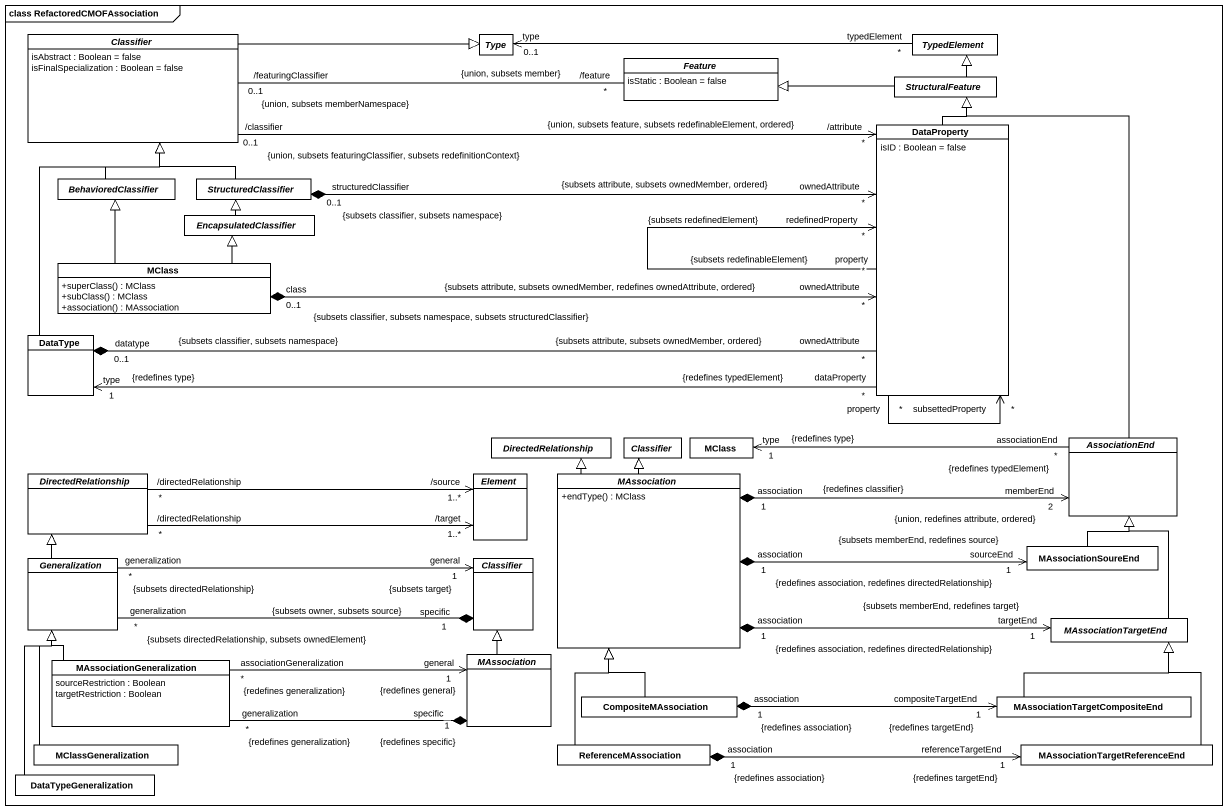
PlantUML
@startuml
mainframe class RefactoredCMOFAssociation
hide circle
hide empty members
skinparam classAttributeIconSize 0
abstract class Classifier #FFFFFF {
  isAbstract : Boolean = false
  isFinalSpecialization : Boolean = false
}
abstract class Type #FFFFFF
abstract class TypedElement #FFFFFF
abstract class Feature #FFFFFF {
  isStatic : Boolean = false
}
abstract class StructuralFeature #FFFFFF
class DataProperty #FFFFFF {
  isID : Boolean = false
}
abstract class BehavioredClassifier #FFFFFF
abstract class StructuredClassifier #FFFFFF
abstract class EncapsulatedClassifier #FFFFFF
class MClass #FFFFFF {
  +superClass() : MClass
  +subClass() : MClass
  +association() : MAssociation
}
class DataType #FFFFFF
abstract class DirectedRelationship #FFFFFF
abstract class "Classifier" as Classifier_2 #FFFFFF
class "MClass" as MClass_2 #FFFFFF
abstract class AssociationEnd #FFFFFF
abstract class "DirectedRelationship" as DirectedRelationship_2 #FFFFFF
abstract class Element #FFFFFF
abstract class MAssociation #FFFFFF {
  +endType() : MClass
}
abstract class Generalization #FFFFFF
abstract class "Classifier" as Classifier_3 #FFFFFF
class MAssociationSoureEnd #FFFFFF
abstract class "MAssociation" as MAssociation_2 #FFFFFF
abstract class MAssociationTargetEnd #FFFFFF
class MAssociationGeneralization #FFFFFF {
  sourceRestriction : Boolean
  targetRestriction : Boolean
}
class CompositeMAssociation #FFFFFF
class "MAssociationTargetCompositeEnd" as MAssociationTargetCompositeE #FFFFFF
class MClassGeneralization #FFFFFF
class ReferenceMAssociation #FFFFFF
class "MAssociationTargetReferenceEnd" as MAssociationTargetReferenceE #FFFFFF
class DataTypeGeneralization #FFFFFF
Classifier -right-|> Type
Classifier "/featuringClassifier\n0..1\n{union, subsets memberNamespace}" -right- "/feature\n*\n{union, subsets member}" Feature
Classifier "/classifier\n0..1\n{union, subsets featuringClassifier, subsets redefinitionContext}" -right-> "/attribute\n*\n{union, subsets feature, subsets redefinableElement, ordered}" DataProperty
TypedElement "typedElement\n*" -left-> "type\n0..1" Type
StructuralFeature -up-|> TypedElement
StructuralFeature -left-|> Feature
DataProperty -up-|> StructuralFeature
DataProperty "property\n*\n{subsets redefinableElement}" --> "redefinedProperty\n*\n{subsets redefinedElement}" DataProperty
DataProperty "property\n*" --> "subsettedProperty\n*" DataProperty
DataProperty "dataProperty\n*\n{redefines typedElement}" -left-> "type\n1\n{redefines type}" DataType
BehavioredClassifier -up-|> Classifier
StructuredClassifier -up-|> Classifier
StructuredClassifier "structuredClassifier\n0..1\n{subsets classifier, subsets namespace}" *-right-> "ownedAttribute\n*\n{subsets attribute, subsets ownedMember, ordered}" DataProperty
EncapsulatedClassifier -up-|> StructuredClassifier
MClass "class\n0..1\n{subsets classifier, subsets namespace, subsets structuredClassifier}" *-right-> "ownedAttribute\n*\n{subsets attribute, subsets ownedMember, redefines ownedAttribute, ordered}" DataProperty
MClass -up-|> BehavioredClassifier
MClass -up-|> EncapsulatedClassifier
DataType -up-|> Classifier
DataType "datatype\n0..1\n{subsets classifier, subsets namespace}" *-right- "ownedAttribute\n*\n{subsets attribute, subsets ownedMember, ordered}" DataProperty
AssociationEnd -up-|> StructuralFeature
AssociationEnd "associationEnd\n*\n{redefines typedElement}" -left-> "type\n1\n{redefines type}" MClass_2
DirectedRelationship_2 "/directedRelationship\n*" -right-> "/source\n1..*" Element
DirectedRelationship_2 "/directedRelationship\n*" -right-> "/target\n1..*" Element
MAssociation -up-|> DirectedRelationship
MAssociation -up-|> Classifier_2
MAssociation "association\n1\n{redefines classifier}" *-right-> "memberEnd\n2\n{union, redefines attribute, ordered}" AssociationEnd
MAssociation "association\n1\n{redefines association, redefines directedRelationship}" *-right-> "sourceEnd\n1\n{subsets memberEnd, redefines source}" MAssociationSoureEnd
MAssociation "association\n1\n{redefines association, redefines directedRelationship}" *-right-> "targetEnd\n1\n{subsets memberEnd, redefines target}" MAssociationTargetEnd
Generalization -up-|> DirectedRelationship_2
Generalization "generalization\n*\n{subsets directedRelationship}" -right-> "general\n1\n{subsets target}" Classifier_3
Classifier_3 "specific\n1\n{subsets owner, subsets source}" *-left- "generalization\n*\n{subsets directedRelationship, subsets ownedElement}" Generalization
MAssociationSoureEnd -up-|> AssociationEnd
MAssociation_2 -up-|> Classifier_3
MAssociation_2 "specific\n{redefines specific}\n1" *-left- "generalization\n{redefines generalization}\n*" MAssociationGeneralization
MAssociationTargetEnd -up-|> AssociationEnd
MAssociationGeneralization -up-|> Generalization
MAssociationGeneralization "associationGeneralization\n*\n{redefines generalization}" -right-> "general\n1\n{redefines general}" MAssociation_2
CompositeMAssociation -up-|> MAssociation
CompositeMAssociation "association\n1\n{redefines association}" *-right-> "compositeTargetEnd\n1\n{redefines targetEnd}" MAssociationTargetCompositeE
MAssociationTargetCompositeE -up-|> MAssociationTargetEnd
MClassGeneralization -up-|> Generalization
ReferenceMAssociation -up-|> MAssociation
ReferenceMAssociation "association\n1\n{redefines association}" *-right-> "referenceTargetEnd\n1\n{redefines targetEnd}" MAssociationTargetReferenceE
MAssociationTargetReferenceE -up-|> MAssociationTargetEnd
DataTypeGeneralization -up-|> Generalization
@enduml
